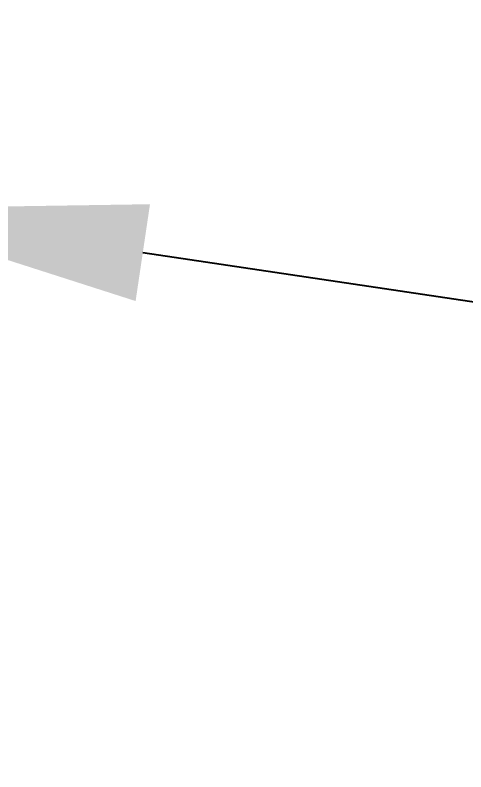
# Model space of a CAD drawing. Header units: inches. Extents: x 10 to 190, y 5 to 37.
# Drawn here: x 103.617 to 104.137, y 9.243 to 10.117 of the extents above; entities that cross this region are included whole.
import ezdxf
from ezdxf import colors
from ezdxf.entities.mleader import LeaderData, LeaderLine
from ezdxf.math import Vec2, Vec3

# ---------------------------------------------------------------- set-up
doc = ezdxf.new("R2010")
doc.units = ezdxf.units.IN
doc.header["$MEASUREMENT"] = 0
doc.styles.add('Tahoma', font='tahoma.ttf')

msp = doc.modelspace()

# ---------------------------------------------------------------- linework, layer by layer
msp.add_circle((101.83282, 12.95665), 6.76088)

# ---------------------------------------------------------------- leaders
ml = msp.add_multileader_mtext('Standard')
ml.set_content('ROOF DECK / MEMBRANE', color=256, style='Tahoma')
ml.set_leader_properties()
ml.build(insert=Vec2(0, 0))
ml.multileader.update_dxf_attribs({"dogleg_length": 0.36, "arrow_head_size": 0.34375, "scale": 4})
ctx = ml.context
ctx.base_point, ctx.scale, ctx.char_height, ctx.arrow_head_size, ctx.landing_gap_size, ctx.plane_origin = Vec3(69.75259, 10.71909), 4, 0.34375, 0.34375, 0.495, Vec3(65.8211, 2.48791)
notes = []
notes.append((ctx, [(0, (1, 1, 0), (67.64667, 10.71909), (1, 0), 2.10592, [(0, [(62.9483, 9.52706)], 0, [])])]))
ctx.mtext.insert, ctx.mtext.width, ctx.mtext.flow_direction = Vec3(70.24759, 10.92836), 8.6922265, 5
ml = msp.add_multileader_mtext('Standard')
ml.set_content('5/16" STAINLESS STEEL LAG BOLT OR STRUCTURAL SCREW WITH 2-1/2" MIN. EMBEDMENT AND FLAT WASHER', color=256, style='Tahoma')
ml.set_leader_properties()
ml.build(insert=Vec2(0, 0))
ml.multileader.update_dxf_attribs({"dogleg_length": 0.36, "arrow_head_size": 0.34375, "scale": 4})
ctx = ml.context
ctx.base_point, ctx.scale, ctx.char_height, ctx.arrow_head_size, ctx.landing_gap_size, ctx.plane_origin = Vec3(111.34022, 9.01151), 4, 0.34375, 0.34375, 0.495, Vec3(104.32748, 12.29702)
notes.append((ctx, [(0, (1, 1, 0), (109.36022, 9.01151), (1, 0), 1.98, [(0, [(103.4243, 9.89328)], 0, [])])]))
ctx.mtext.insert, ctx.mtext.width, ctx.mtext.flow_direction = Vec3(111.83522, 9.18651), 7.5774585, 5
for ctx, leaders in notes:
    for number, flags, end, landing, length, lines in leaders:
        leader = LeaderData()
        leader.index, (leader.has_last_leader_line, leader.has_dogleg_vector, leader.attachment_direction) = number, flags
        leader.last_leader_point, leader.dogleg_vector, leader.dogleg_length = Vec3(end), Vec3(landing), length
        for number, points, colour, breaks in lines:
            line = LeaderLine()
            line.index, line.vertices, line.color, line.breaks = number, Vec3.list(points), colors.encode_raw_color(colour), breaks
            leader.lines.append(line)
        ctx.leaders.append(leader)

doc.saveas('drawing.dxf')
